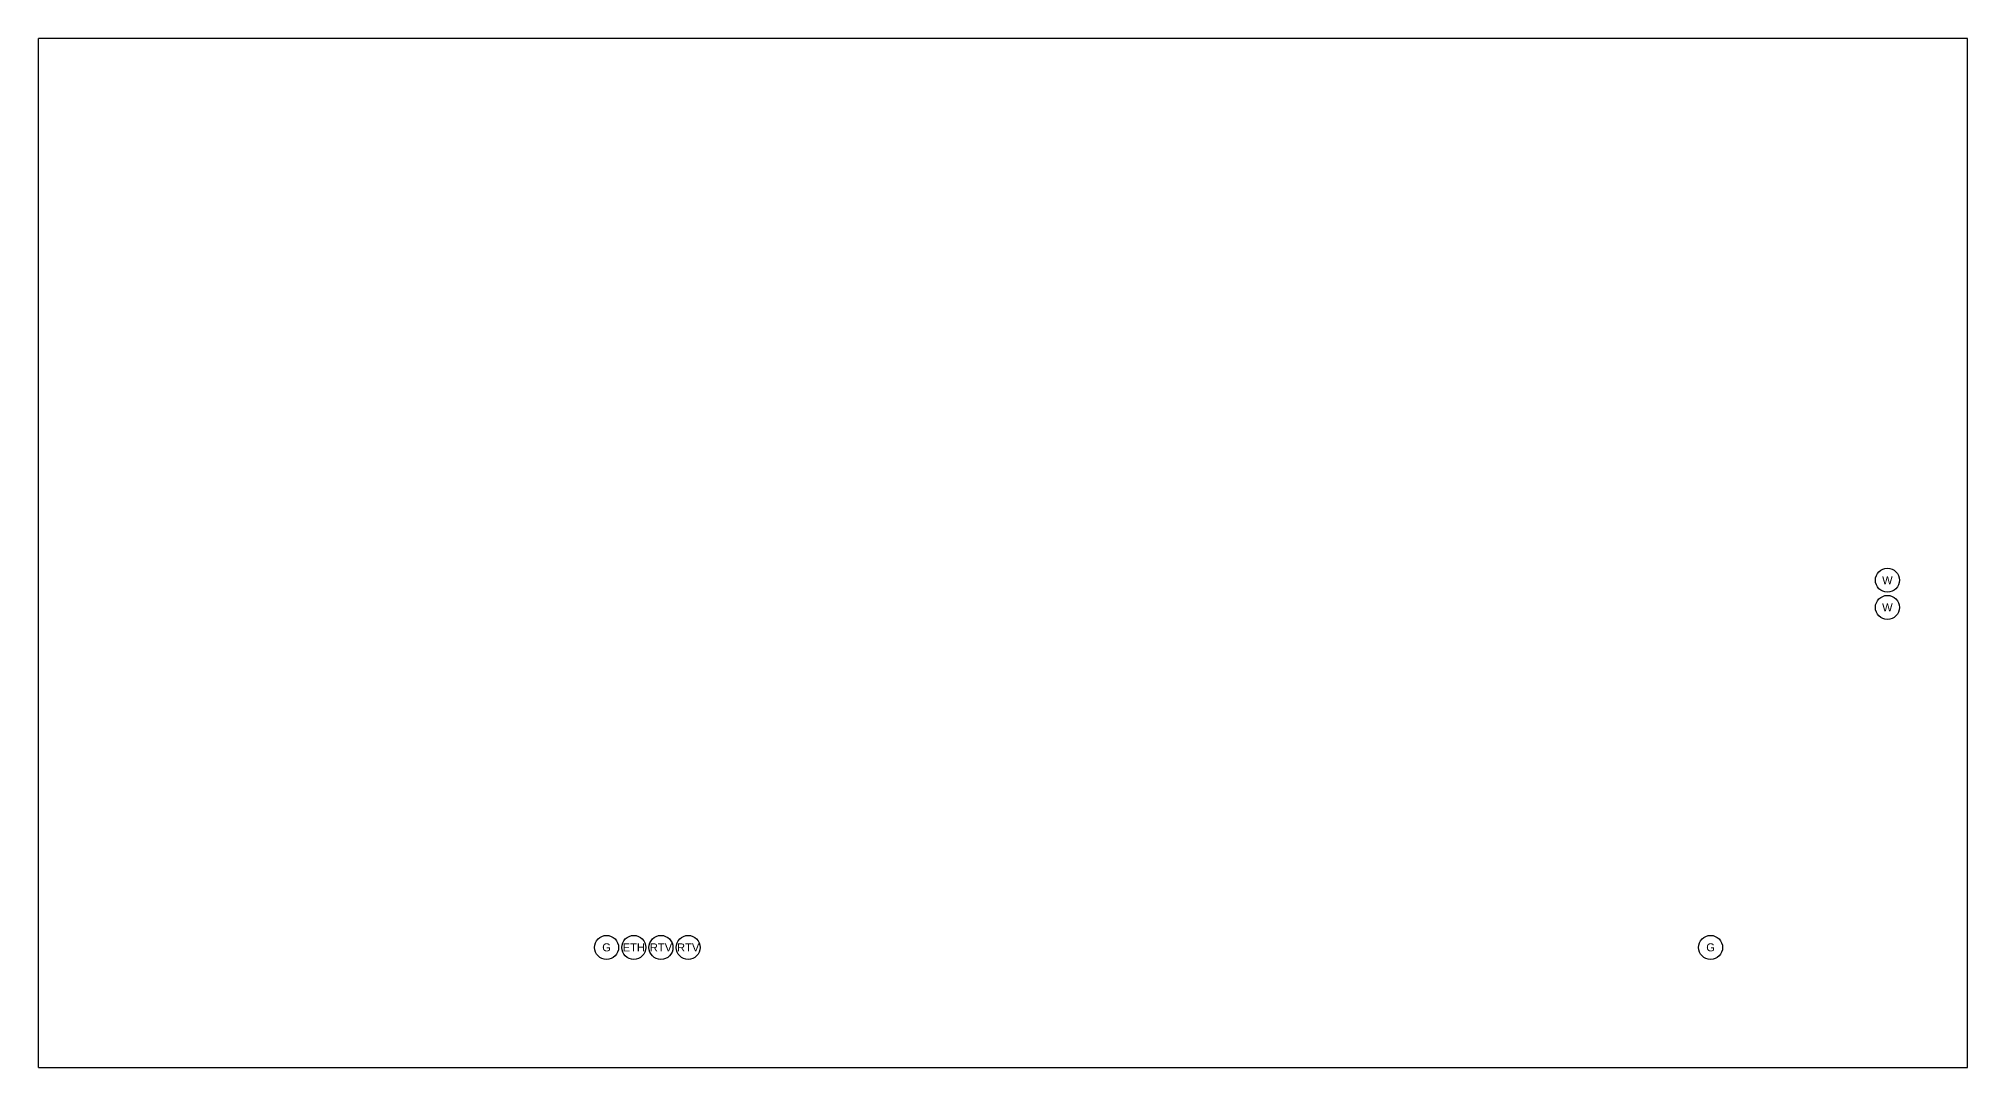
# Model space of a CAD drawing. Header units: millimetres. Extents: x 12 to 4621, y 1861 to 4393.
# Drawn here: x 2240.6 to 2722.8, y 2876.2 to 3133.4 of the extents above; entities that cross this region are included whole.
import ezdxf

# ---------------------------------------------------------------- set-up
doc = ezdxf.new("R2010")
doc.units = ezdxf.units.MM

# ---------------------------------------------------------------- blocks, each defined once
blk = doc.blocks.new('Z$W@#22704')
blk.add_circle((3, 3), 3)
at = {"insert": (3, 3), "char_height": 2, "width": 3.9163, "attachment_point": 5}
blk.add_mtext('{\\fArial|b0|i0|c238|p0;G}', dxfattribs=at)
blk = doc.blocks.new('Z$W@#22386')
blk.add_circle((3, 3), 3)
at = {"insert": (3, 3), "char_height": 2, "width": 3.9163, "attachment_point": 5}
blk.add_mtext('{\\fArial|b0|i0|c238|p0;W}', dxfattribs=at)
blk = doc.blocks.new('Z$W@#5021')
blk.add_circle((3, 3), 3)
at = {"insert": (3, 3), "char_height": 2, "width": 3.9163, "attachment_point": 5}
blk.add_mtext('{\\fArial|b0|i0|c238|p0;RTV}', dxfattribs=at)
blk = doc.blocks.new('Z$W@#26924')
blk.add_circle((3, 3), 3)
at = {"insert": (3, 3), "char_height": 2, "width": 3.9163, "attachment_point": 5}
blk.add_mtext('{\\fArial|b0|i0|c238|p0;ETH}', dxfattribs=at)

msp = doc.modelspace()

# ---------------------------------------------------------------- linework, layer by layer
for p, q in [((2240.55, 2876.18), (2240.55, 3133.38)), ((2722.75, 3133.38), (2240.55, 3133.38)), ((2722.75, 2876.18), (2722.75, 3133.38)), ((2240.55, 2876.18), (2722.75, 2876.18))]:
    msp.add_line(p, q)

# ---------------------------------------------------------------- block references
for name, p in [('Z$W@#22386', (2699.75, 2994.98)), ('Z$W@#22386', (2699.75, 2988.18)), ('Z$W@#22704', (2379.55, 2903.18)), ('Z$W@#26924', (2386.35, 2903.18)), ('Z$W@#5021', (2393.15, 2903.18)), ('Z$W@#5021', (2399.95, 2903.18)), ('Z$W@#22704', (2655.55, 2903.18))]:
    msp.add_blockref(name, p)

doc.saveas('drawing.dxf')
